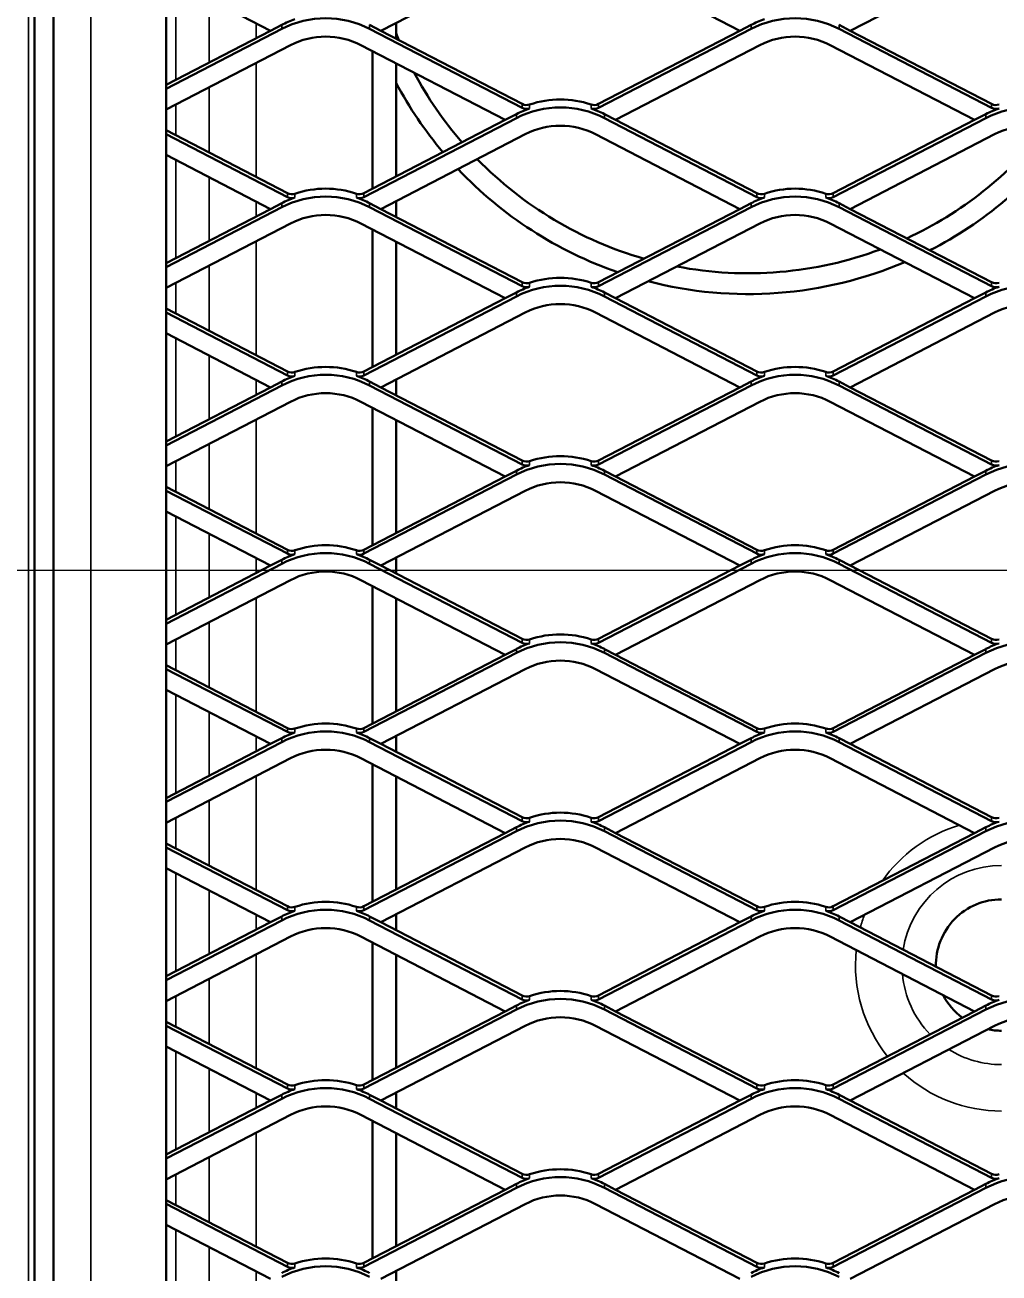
# Model space of a CAD drawing. Header units: millimetres. Extents: x 0 to 1485, y 0 to 1050.
# Drawn here: x 117.7 to 221.4, y 553.2 to 686.2 of the extents above; entities that cross this region are included whole.
import ezdxf

# ---------------------------------------------------------------- set-up
doc = ezdxf.new("R2010")
doc.units = ezdxf.units.MM
doc.header["$LTSCALE"] = 2.5
for name, color, linetype, lineweight in [('Detailumgrenzung (ISO)', 7, 'Continuous', 25), ('Sichtbar (ISO)', 7, 'Continuous', 50), ('Sichtbar schmal (ISO)', 7, 'Continuous', 35)]:
    doc.layers.add(name, color=color, linetype=linetype, lineweight=lineweight)

# ---------------------------------------------------------------- blocks, each defined once
blk = doc.blocks.new('2DDetail0')
at = {"layer": 'Detailumgrenzung (ISO)', "flags": 128}
blk.add_lwpolyline([(39.304, 251.231), (100.712, 251.231), (100.712, 320.535), (39.304, 320.535), (39.304, 251.231)], dxfattribs=at)

msp = doc.modelspace()

# ---------------------------------------------------------------- linework, layer by layer
at = {"layer": 'Sichtbar (ISO)'}
for p, q in [((118.7145, 397.0145), (118.7145, 775.0145)), ((120.7145, 400.0145), (120.7145, 772.0145)), ((132.7145, 412.0145), (132.7145, 760.0145)), ((170.9681, 693.5437), (155.5888, 685.5751)), ((193.8402, 685.5751), (178.461, 693.5437)), ((220.9681, 693.5437), (205.5888, 685.5751)), ((143.8402, 685.5751), (132.7145, 691.3398)), ((157.2145, 684.7327), (157.2145, 686.4175)), ((145.0314, 685.7713), (132.7145, 679.3894)), ((143.8402, 685.5751), (132.7145, 679.8104)), ((145.0314, 686.1923), (143.8402, 685.5751)), ((155.5888, 685.5751), (154.3976, 686.1923)), ((170.6462, 677.3522), (154.3976, 685.7713)), ((170.6462, 677.7732), (155.5888, 685.5751)), ((195.0314, 685.7713), (178.7828, 677.3522)), ((193.8402, 685.5751), (178.7828, 677.7732)), ((195.0314, 686.1923), (193.8402, 685.5751)), ((205.5888, 685.5751), (204.3976, 686.1923)), ((220.6462, 677.3522), (204.3976, 685.7713)), ((220.6462, 677.7732), (205.5888, 685.5751)), ((132.7145, 677.1765), (145.9681, 684.0437)), ((153.461, 684.0437), (168.8402, 676.0751)), ((180.5888, 676.0751), (195.9681, 684.0437)), ((203.461, 684.0437), (218.8402, 676.0751)), ((154.7145, 683.3942), (154.7145, 668.756)), ((157.2145, 670.0513), (157.2145, 682.0989)), ((153.7828, 667.8522), (170.0314, 676.2713)), ((168.8402, 676.0751), (153.7828, 668.2732)), ((170.0314, 676.6923), (168.8402, 676.0751)), ((180.5888, 676.0751), (179.3976, 676.6923)), ((179.3976, 676.2713), (195.6462, 667.8522)), ((195.6462, 668.2732), (180.5888, 676.0751)), ((203.7828, 667.8522), (220.0314, 676.2713)), ((218.8402, 676.0751), (203.7828, 668.2732)), ((220.0314, 676.6923), (218.8402, 676.0751)), ((145.6462, 668.2732), (132.7145, 674.9737)), ((132.7145, 674.5526), (145.6462, 667.8522)), ((170.9681, 674.5437), (155.5888, 666.5751)), ((193.8402, 666.5751), (178.461, 674.5437)), ((220.9681, 674.5437), (205.5888, 666.5751)), ((143.8402, 666.5751), (132.7145, 672.3398)), ((145.0314, 666.7713), (132.7145, 660.3894)), ((143.8402, 666.5751), (132.7145, 660.8104)), ((145.0314, 667.1923), (143.8402, 666.5751)), ((155.5888, 666.5751), (154.3976, 667.1923)), ((170.6462, 658.3522), (154.3976, 666.7713)), ((170.6462, 658.7732), (155.5888, 666.5751)), ((157.2145, 665.7327), (157.2145, 667.4175)), ((195.0314, 666.7713), (178.7828, 658.3522)), ((193.8402, 666.5751), (178.7828, 658.7732)), ((195.0314, 667.1923), (193.8402, 666.5751)), ((205.5888, 666.5751), (204.3976, 667.1923)), ((220.6462, 658.3522), (204.3976, 666.7713)), ((220.6462, 658.7732), (205.5888, 666.5751)), ((132.7145, 658.1765), (145.9681, 665.0437)), ((153.461, 665.0437), (168.8402, 657.0751)), ((180.5888, 657.0751), (195.9681, 665.0437)), ((203.461, 665.0437), (218.8402, 657.0751)), ((154.7145, 664.3942), (154.7145, 649.756)), ((157.2145, 651.0513), (157.2145, 663.0989)), ((153.7828, 648.8522), (170.0314, 657.2713)), ((168.8402, 657.0751), (153.7828, 649.2732)), ((170.0314, 657.6923), (168.8402, 657.0751)), ((180.5888, 657.0751), (179.3976, 657.6923)), ((179.3976, 657.2713), (195.6462, 648.8522)), ((195.6462, 649.2732), (180.5888, 657.0751)), ((203.7828, 648.8522), (220.0314, 657.2713)), ((218.8402, 657.0751), (203.7828, 649.2732)), ((220.0314, 657.6923), (218.8402, 657.0751)), ((145.6462, 649.2732), (132.7145, 655.9737)), ((132.7145, 655.5526), (145.6462, 648.8522)), ((170.9681, 655.5437), (155.5888, 647.5751)), ((193.8402, 647.5751), (178.461, 655.5437)), ((220.9681, 655.5437), (205.5888, 647.5751)), ((143.8402, 647.5751), (132.7145, 653.3398)), ((145.0314, 647.7713), (132.7145, 641.3894)), ((145.0314, 648.1923), (143.8402, 647.5751)), ((155.5888, 647.5751), (154.3976, 648.1923)), ((170.6462, 639.3522), (154.3976, 647.7713)), ((157.2145, 646.7327), (157.2145, 648.4175)), ((195.0314, 647.7713), (178.7828, 639.3522)), ((195.0314, 648.1923), (193.8402, 647.5751)), ((205.5888, 647.5751), (204.3976, 648.1923)), ((220.6462, 639.3522), (204.3976, 647.7713)), ((143.8402, 647.5751), (132.7145, 641.8104)), ((170.6462, 639.7732), (155.5888, 647.5751)), ((193.8402, 647.5751), (178.7828, 639.7732)), ((220.6462, 639.7732), (205.5888, 647.5751)), ((132.7145, 639.1765), (145.9681, 646.0437)), ((153.461, 646.0437), (168.8402, 638.0751)), ((154.7145, 645.3942), (154.7145, 630.756)), ((180.5888, 638.0751), (195.9681, 646.0437)), ((203.461, 646.0437), (218.8402, 638.0751)), ((157.2145, 632.0513), (157.2145, 644.0989)), ((170.0314, 638.6923), (168.8402, 638.0751)), ((180.5888, 638.0751), (179.3976, 638.6923)), ((220.0314, 638.6923), (218.8402, 638.0751)), ((153.7828, 629.8522), (170.0314, 638.2713)), ((168.8402, 638.0751), (153.7828, 630.2732)), ((179.3976, 638.2713), (195.6462, 629.8522)), ((195.6462, 630.2732), (180.5888, 638.0751)), ((203.7828, 629.8522), (220.0314, 638.2713)), ((218.8402, 638.0751), (203.7828, 630.2732)), ((145.6462, 630.2732), (132.7145, 636.9737)), ((132.7145, 636.5526), (145.6462, 629.8522)), ((170.9681, 636.5437), (155.5888, 628.5751)), ((193.8402, 628.5751), (178.461, 636.5437)), ((220.9681, 636.5437), (205.5888, 628.5751)), ((143.8402, 628.5751), (132.7145, 634.3398)), ((145.0314, 629.1923), (143.8402, 628.5751)), ((155.5888, 628.5751), (154.3976, 629.1923)), ((157.2145, 627.7327), (157.2145, 629.4175)), ((195.0314, 629.1923), (193.8402, 628.5751)), ((205.5888, 628.5751), (204.3976, 629.1923)), ((145.0314, 628.7713), (132.7145, 622.3894)), ((143.8402, 628.5751), (132.7145, 622.8104)), ((170.6462, 620.3522), (154.3976, 628.7713)), ((170.6462, 620.7732), (155.5888, 628.5751)), ((195.0314, 628.7713), (178.7828, 620.3522)), ((193.8402, 628.5751), (178.7828, 620.7732)), ((220.6462, 620.3522), (204.3976, 628.7713)), ((220.6462, 620.7732), (205.5888, 628.5751)), ((132.7145, 620.1765), (145.9681, 627.0437)), ((153.461, 627.0437), (168.8402, 619.0751)), ((180.5888, 619.0751), (195.9681, 627.0437)), ((203.461, 627.0437), (218.8402, 619.0751)), ((154.7145, 626.3942), (154.7145, 611.756)), ((157.2145, 613.0513), (157.2145, 625.0989)), ((153.7828, 610.8522), (170.0314, 619.2713)), ((168.8402, 619.0751), (153.7828, 611.2732)), ((170.0314, 619.6923), (168.8402, 619.0751)), ((180.5888, 619.0751), (179.3976, 619.6923)), ((179.3976, 619.2713), (195.6462, 610.8522)), ((195.6462, 611.2732), (180.5888, 619.0751)), ((203.7828, 610.8522), (220.0314, 619.2713)), ((218.8402, 619.0751), (203.7828, 611.2732)), ((220.0314, 619.6923), (218.8402, 619.0751)), ((145.6462, 611.2732), (132.7145, 617.9737)), ((132.7145, 617.5526), (145.6462, 610.8522)), ((170.9681, 617.5437), (155.5888, 609.5751)), ((193.8402, 609.5751), (178.461, 617.5437)), ((220.9681, 617.5437), (205.5888, 609.5751)), ((143.8402, 609.5751), (132.7145, 615.3398)), ((145.0314, 609.7713), (132.7145, 603.3894)), ((143.8402, 609.5751), (132.7145, 603.8104)), ((145.0314, 610.1923), (143.8402, 609.5751)), ((155.5888, 609.5751), (154.3976, 610.1923)), ((170.6462, 601.3522), (154.3976, 609.7713)), ((170.6462, 601.7732), (155.5888, 609.5751)), ((157.2145, 608.7327), (157.2145, 610.4175)), ((195.0314, 609.7713), (178.7828, 601.3522)), ((193.8402, 609.5751), (178.7828, 601.7732)), ((195.0314, 610.1923), (193.8402, 609.5751)), ((205.5888, 609.5751), (204.3976, 610.1923)), ((220.6462, 601.3522), (204.3976, 609.7713)), ((220.6462, 601.7732), (205.5888, 609.5751)), ((132.7145, 601.1765), (145.9681, 608.0437)), ((153.461, 608.0437), (168.8402, 600.0751)), ((180.5888, 600.0751), (195.9681, 608.0437)), ((203.461, 608.0437), (218.8402, 600.0751)), ((154.7145, 607.3942), (154.7145, 592.756)), ((157.2145, 594.0513), (157.2145, 606.0989)), ((153.7828, 591.8522), (170.0314, 600.2713)), ((168.8402, 600.0751), (153.7828, 592.2732)), ((170.0314, 600.6923), (168.8402, 600.0751)), ((180.5888, 600.0751), (179.3976, 600.6923)), ((179.3976, 600.2713), (195.6462, 591.8522)), ((195.6462, 592.2732), (180.5888, 600.0751)), ((203.7828, 591.8522), (220.0314, 600.2713)), ((218.8402, 600.0751), (203.7828, 592.2732)), ((220.0314, 600.6923), (218.8402, 600.0751)), ((145.6462, 592.2732), (132.7145, 598.9737)), ((132.7145, 598.5526), (145.6462, 591.8522)), ((170.9681, 598.5437), (155.5888, 590.5751)), ((193.8402, 590.5751), (178.461, 598.5437)), ((220.9681, 598.5437), (205.5888, 590.5751)), ((143.8402, 590.5751), (132.7145, 596.3398)), ((145.0314, 590.7713), (132.7145, 584.3894)), ((143.8402, 590.5751), (132.7145, 584.8104)), ((145.0314, 591.1923), (143.8402, 590.5751)), ((155.5888, 590.5751), (154.3976, 591.1923)), ((170.6462, 582.3522), (154.3976, 590.7713)), ((170.6462, 582.7732), (155.5888, 590.5751)), ((157.2145, 589.7327), (157.2145, 591.4175)), ((195.0314, 590.7713), (178.7828, 582.3522)), ((193.8402, 590.5751), (178.7828, 582.7732)), ((195.0314, 591.1923), (193.8402, 590.5751)), ((205.5888, 590.5751), (204.3976, 591.1923)), ((220.6462, 582.3522), (204.3976, 590.7713)), ((220.6462, 582.7732), (205.5888, 590.5751)), ((132.7145, 582.1765), (145.9681, 589.0437)), ((153.461, 589.0437), (168.8402, 581.0751)), ((154.7145, 588.3942), (154.7145, 573.756)), ((180.5888, 581.0751), (195.9681, 589.0437)), ((203.461, 589.0437), (218.8402, 581.0751)), ((157.2145, 575.0513), (157.2145, 587.0989)), ((153.7828, 572.8522), (170.0314, 581.2713)), ((170.0314, 581.6923), (168.8402, 581.0751)), ((180.5888, 581.0751), (179.3976, 581.6923)), ((179.3976, 581.2713), (195.6462, 572.8522)), ((203.7828, 572.8522), (220.0314, 581.2713)), ((220.0314, 581.6923), (218.8402, 581.0751)), ((145.6462, 573.2732), (132.7145, 579.9737)), ((168.8402, 581.0751), (153.7828, 573.2732)), ((195.6462, 573.2732), (180.5888, 581.0751)), ((218.8402, 581.0751), (203.7828, 573.2732)), ((132.7145, 579.5526), (145.6462, 572.8522)), ((170.9681, 579.5437), (155.5888, 571.5751)), ((193.8402, 571.5751), (178.461, 579.5437)), ((220.9681, 579.5437), (205.5888, 571.5751)), ((143.8402, 571.5751), (132.7145, 577.3398)), ((145.0314, 572.1923), (143.8402, 571.5751)), ((155.5888, 571.5751), (154.3976, 572.1923)), ((157.2145, 570.7327), (157.2145, 572.4175)), ((195.0314, 572.1923), (193.8402, 571.5751)), ((205.5888, 571.5751), (204.3976, 572.1923)), ((145.0314, 571.7713), (132.7145, 565.3894)), ((143.8402, 571.5751), (132.7145, 565.8104)), ((170.6462, 563.3522), (154.3976, 571.7713)), ((170.6462, 563.7732), (155.5888, 571.5751)), ((195.0314, 571.7713), (178.7828, 563.3522)), ((193.8402, 571.5751), (178.7828, 563.7732)), ((220.6462, 563.3522), (204.3976, 571.7713)), ((220.6462, 563.7732), (205.5888, 571.5751)), ((132.7145, 563.1765), (145.9681, 570.0437)), ((153.461, 570.0437), (168.8402, 562.0751)), ((154.7145, 569.3942), (154.7145, 554.756)), ((180.5888, 562.0751), (195.9681, 570.0437)), ((203.461, 570.0437), (218.8402, 562.0751)), ((157.2145, 556.0513), (157.2145, 568.0989)), ((170.0314, 562.6923), (168.8402, 562.0751)), ((180.5888, 562.0751), (179.3976, 562.6923)), ((220.0314, 562.6923), (218.8402, 562.0751)), ((153.7828, 553.8522), (170.0314, 562.2713)), ((168.8402, 562.0751), (153.7828, 554.2732)), ((179.3976, 562.2713), (195.6462, 553.8522)), ((195.6462, 554.2732), (180.5888, 562.0751)), ((203.7828, 553.8522), (220.0314, 562.2713)), ((218.8402, 562.0751), (203.7828, 554.2732)), ((145.6462, 554.2732), (132.7145, 560.9737)), ((132.7145, 560.5526), (145.6462, 553.8522)), ((170.9681, 560.5437), (155.5888, 552.5751)), ((193.8402, 552.5751), (178.461, 560.5437)), ((220.9681, 560.5437), (205.5888, 552.5751)), ((143.8402, 552.5751), (132.7145, 558.3398)), ((157.2145, 551.7327), (157.2145, 553.4175))]:
    msp.add_line(p, q, dxfattribs=at)
for centre, radius, start, end in [((194.7145, 700.0145), 40.2831, 201.422485, 202.525348), ((194.7145, 700.0145), 40.2831, 208.011246, 220.814752), ((194.7145, 700.0145), 42.5, 208.072487, 220.102435), ((194.7145, 700.0145), 40.2831, 294.812935, 322.080854), ((194.7145, 700.0145), 42.5, 297.096278, 323.006083), ((194.7145, 700.0145), 40.2831, 224.261255, 254.031377), ((194.7145, 700.0145), 42.5, 223.356997, 250.952451), ((194.7145, 700.0145), 40.2831, 259.122167, 290.471868), ((194.7145, 700.0145), 42.5, 255.477869, 293.121498), ((221.7145, 586.0145), 7, 90, 181.382597), ((221.7145, 586.0145), 7, 207.23916, 233.342866), ((221.7145, 586.0145), 7, 257.898115, 270)]:
    msp.add_arc(centre, radius, start, end, dxfattribs=at)
for centre, major_axis, start_param, end_param in [((149.7145, 677.1336), (-10, 0), 4.22501539, 5.19976257), ((149.7145, 677.5547), (-10, 0), 5.04580489, 5.19976257), ((199.7145, 677.1336), (-10, 0), 4.22501539, 5.19976257), ((199.7145, 677.5547), (-10, 0), 5.04580489, 5.19976257), ((149.7145, 677.1336), (8, 0), 1.08342274, 2.05816992), ((199.7145, 677.1336), (8, 0), 1.08342274, 2.05816992), ((174.7145, 668.4757), (-10, 0), 4.37897307, 5.04580489), ((174.7145, 667.6336), (10, 0), 1.08342274, 2.05816992), ((174.7145, 668.0547), (-10, 0), 5.04580489, 5.19976257), ((171.1145, 678.637), (-1, 0), 1.08342274, 1.90421224), ((171.1145, 678.216), (-1, 0), 1.08342274, 1.90421224), ((178.3145, 678.637), (-1, 0), 1.23738042, 2.05816992), ((178.3145, 678.216), (-1, 0), 1.23738042, 2.05816992), ((174.7145, 668.0547), (-10, 0), 4.22501539, 4.37897307), ((224.7145, 667.6336), (10, 0), 1.08342274, 2.05816992), ((224.7145, 668.0547), (-10, 0), 5.04580489, 5.19976257), ((221.1145, 678.637), (-1, 0), 1.08342274, 1.90421224), ((221.1145, 678.216), (-1, 0), 1.08342274, 1.90421224), ((174.7145, 667.6336), (-8, 0), 4.22501539, 5.19976257), ((224.7145, 667.6336), (-8, 0), 4.22501539, 5.19976257), ((149.7145, 658.1336), (-10, 0), 4.22501539, 5.19976257), ((149.7145, 658.5547), (-10, 0), 5.04580489, 5.19976257), ((146.1145, 669.137), (-1, 0), 1.08342274, 1.90421224), ((146.1145, 668.716), (1, 0), 4.22501539, 5.04580489), ((149.7145, 658.9757), (-10, 0), 4.37897307, 5.04580489), ((153.3145, 669.137), (-1, 0), 1.23738042, 2.05816992), ((153.3145, 668.716), (1, 0), 4.37897307, 5.19976257), ((149.7145, 658.5547), (-10, 0), 4.22501539, 4.37897307), ((199.7145, 658.1336), (-10, 0), 4.22501539, 5.19976257), ((199.7145, 658.5547), (-10, 0), 5.04580489, 5.19976257), ((196.1145, 669.137), (-1, 0), 1.08342274, 1.90421224), ((196.1145, 668.716), (1, 0), 4.22501539, 5.04580489), ((199.7145, 658.9757), (-10, 0), 4.37897307, 5.04580489), ((203.3145, 669.137), (-1, 0), 1.23738042, 2.05816992), ((203.3145, 668.716), (1, 0), 4.37897307, 5.19976257), ((199.7145, 658.5547), (-10, 0), 4.22501539, 4.37897307), ((149.7145, 658.1336), (8, 0), 1.08342274, 2.05816992), ((199.7145, 658.1336), (8, 0), 1.08342274, 2.05816992), ((174.7145, 648.6336), (10, 0), 1.08342274, 2.05816992), ((171.1145, 659.637), (-1, 0), 1.08342274, 1.90421224), ((171.1145, 659.216), (-1, 0), 1.08342274, 1.90421224), ((174.7145, 649.4757), (-10, 0), 4.37897307, 5.04580489), ((178.3145, 659.637), (-1, 0), 1.23738042, 2.05816992), ((178.3145, 659.216), (-1, 0), 1.23738042, 2.05816992), ((224.7145, 648.6336), (10, 0), 1.08342274, 2.05816992), ((221.1145, 659.637), (-1, 0), 1.08342274, 1.90421224), ((221.1145, 659.216), (-1, 0), 1.08342274, 1.90421224), ((174.7145, 649.0547), (-10, 0), 5.04580489, 5.19976257), ((174.7145, 649.0547), (-10, 0), 4.22501539, 4.37897307), ((224.7145, 649.0547), (-10, 0), 5.04580489, 5.19976257), ((174.7145, 648.6336), (-8, 0), 4.22501539, 5.19976257), ((224.7145, 648.6336), (-8, 0), 4.22501539, 5.19976257), ((149.7145, 639.1336), (-10, 0), 4.22501539, 5.19976257), ((146.1145, 650.137), (-1, 0), 1.08342274, 1.90421224), ((149.7145, 639.9757), (-10, 0), 4.37897307, 5.04580489), ((153.3145, 650.137), (-1, 0), 1.23738042, 2.05816992), ((199.7145, 639.1336), (-10, 0), 4.22501539, 5.19976257), ((196.1145, 650.137), (-1, 0), 1.08342274, 1.90421224), ((199.7145, 639.9757), (-10, 0), 4.37897307, 5.04580489), ((203.3145, 650.137), (-1, 0), 1.23738042, 2.05816992), ((149.7145, 639.5547), (-10, 0), 5.04580489, 5.19976257), ((146.1145, 649.716), (1, 0), 4.22501539, 5.04580489), ((153.3145, 649.716), (1, 0), 4.37897307, 5.19976257), ((149.7145, 639.5547), (-10, 0), 4.22501539, 4.37897307), ((199.7145, 639.5547), (-10, 0), 5.04580489, 5.19976257), ((196.1145, 649.716), (1, 0), 4.22501539, 5.04580489), ((203.3145, 649.716), (1, 0), 4.37897307, 5.19976257), ((199.7145, 639.5547), (-10, 0), 4.22501539, 4.37897307), ((149.7145, 639.1336), (8, 0), 1.08342274, 2.05816992), ((199.7145, 639.1336), (8, 0), 1.08342274, 2.05816992), ((174.7145, 629.6336), (10, 0), 1.08342274, 2.05816992), ((171.1145, 640.637), (-1, 0), 1.08342274, 1.90421224), ((174.7145, 630.4757), (-10, 0), 4.37897307, 5.04580489), ((178.3145, 640.637), (-1, 0), 1.23738042, 2.05816992), ((224.7145, 629.6336), (10, 0), 1.08342274, 2.05816992), ((221.1145, 640.637), (-1, 0), 1.08342274, 1.90421224), ((174.7145, 630.0547), (-10, 0), 5.04580489, 5.19976257), ((171.1145, 640.216), (-1, 0), 1.08342274, 1.90421224), ((178.3145, 640.216), (-1, 0), 1.23738042, 2.05816992), ((174.7145, 630.0547), (-10, 0), 4.22501539, 4.37897307), ((224.7145, 630.0547), (-10, 0), 5.04580489, 5.19976257), ((221.1145, 640.216), (-1, 0), 1.08342274, 1.90421224), ((174.7145, 629.6336), (-8, 0), 4.22501539, 5.19976257), ((224.7145, 629.6336), (-8, 0), 4.22501539, 5.19976257), ((149.7145, 620.9757), (-10, 0), 4.37897307, 5.04580489), ((199.7145, 620.9757), (-10, 0), 4.37897307, 5.04580489), ((149.7145, 620.1336), (-10, 0), 4.22501539, 5.19976257), ((149.7145, 620.5547), (-10, 0), 5.04580489, 5.19976257), ((146.1145, 631.137), (-1, 0), 1.08342274, 1.90421224), ((146.1145, 630.716), (1, 0), 4.22501539, 5.04580489), ((153.3145, 631.137), (-1, 0), 1.23738042, 2.05816992), ((153.3145, 630.716), (1, 0), 4.37897307, 5.19976257), ((149.7145, 620.5547), (-10, 0), 4.22501539, 4.37897307), ((199.7145, 620.1336), (-10, 0), 4.22501539, 5.19976257), ((199.7145, 620.5547), (-10, 0), 5.04580489, 5.19976257), ((196.1145, 631.137), (-1, 0), 1.08342274, 1.90421224), ((196.1145, 630.716), (1, 0), 4.22501539, 5.04580489), ((203.3145, 631.137), (-1, 0), 1.23738042, 2.05816992), ((203.3145, 630.716), (1, 0), 4.37897307, 5.19976257), ((199.7145, 620.5547), (-10, 0), 4.22501539, 4.37897307), ((149.7145, 620.1336), (8, 0), 1.08342274, 2.05816992), ((199.7145, 620.1336), (8, 0), 1.08342274, 2.05816992), ((174.7145, 611.4757), (-10, 0), 4.37897307, 5.04580489), ((174.7145, 610.6336), (10, 0), 1.08342274, 2.05816992), ((174.7145, 611.0547), (-10, 0), 5.04580489, 5.19976257), ((171.1145, 621.637), (-1, 0), 1.08342274, 1.90421224), ((171.1145, 621.216), (-1, 0), 1.08342274, 1.90421224), ((178.3145, 621.637), (-1, 0), 1.23738042, 2.05816992), ((178.3145, 621.216), (-1, 0), 1.23738042, 2.05816992), ((174.7145, 611.0547), (-10, 0), 4.22501539, 4.37897307), ((224.7145, 610.6336), (10, 0), 1.08342274, 2.05816992), ((224.7145, 611.0547), (-10, 0), 5.04580489, 5.19976257), ((221.1145, 621.637), (-1, 0), 1.08342274, 1.90421224), ((221.1145, 621.216), (-1, 0), 1.08342274, 1.90421224), ((174.7145, 610.6336), (-8, 0), 4.22501539, 5.19976257), ((224.7145, 610.6336), (-8, 0), 4.22501539, 5.19976257), ((149.7145, 601.9757), (-10, 0), 4.37897307, 5.04580489), ((199.7145, 601.9757), (-10, 0), 4.37897307, 5.04580489), ((149.7145, 601.1336), (-10, 0), 4.22501539, 5.19976257), ((149.7145, 601.5547), (-10, 0), 5.04580489, 5.19976257), ((146.1145, 612.137), (-1, 0), 1.08342274, 1.90421224), ((146.1145, 611.716), (1, 0), 4.22501539, 5.04580489), ((153.3145, 612.137), (-1, 0), 1.23738042, 2.05816992), ((153.3145, 611.716), (1, 0), 4.37897307, 5.19976257), ((149.7145, 601.5547), (-10, 0), 4.22501539, 4.37897307), ((199.7145, 601.1336), (-10, 0), 4.22501539, 5.19976257), ((199.7145, 601.5547), (-10, 0), 5.04580489, 5.19976257), ((196.1145, 612.137), (-1, 0), 1.08342274, 1.90421224), ((196.1145, 611.716), (1, 0), 4.22501539, 5.04580489), ((203.3145, 612.137), (-1, 0), 1.23738042, 2.05816992), ((203.3145, 611.716), (1, 0), 4.37897307, 5.19976257), ((199.7145, 601.5547), (-10, 0), 4.22501539, 4.37897307), ((149.7145, 601.1336), (8, 0), 1.08342274, 2.05816992), ((199.7145, 601.1336), (8, 0), 1.08342274, 2.05816992), ((174.7145, 591.6336), (10, 0), 1.08342274, 2.05816992), ((174.7145, 592.0547), (-10, 0), 5.04580489, 5.19976257), ((171.1145, 602.637), (-1, 0), 1.08342274, 1.90421224), ((171.1145, 602.216), (-1, 0), 1.08342274, 1.90421224), ((174.7145, 592.4757), (-10, 0), 4.37897307, 5.04580489), ((178.3145, 602.637), (-1, 0), 1.23738042, 2.05816992), ((178.3145, 602.216), (-1, 0), 1.23738042, 2.05816992), ((174.7145, 592.0547), (-10, 0), 4.22501539, 4.37897307), ((224.7145, 591.6336), (10, 0), 1.08342274, 2.05816992), ((224.7145, 592.0547), (-10, 0), 5.04580489, 5.19976257), ((221.1145, 602.637), (-1, 0), 1.08342274, 1.90421224), ((221.1145, 602.216), (-1, 0), 1.08342274, 1.90421224), ((174.7145, 591.6336), (-8, 0), 4.22501539, 5.19976257), ((224.7145, 591.6336), (-8, 0), 4.22501539, 5.19976257), ((149.7145, 582.1336), (-10, 0), 4.22501539, 5.19976257), ((146.1145, 593.137), (-1, 0), 1.08342274, 1.90421224), ((146.1145, 592.716), (1, 0), 4.22501539, 5.04580489), ((149.7145, 582.9757), (-10, 0), 4.37897307, 5.04580489), ((153.3145, 593.137), (-1, 0), 1.23738042, 2.05816992), ((153.3145, 592.716), (1, 0), 4.37897307, 5.19976257), ((199.7145, 582.1336), (-10, 0), 4.22501539, 5.19976257), ((196.1145, 593.137), (-1, 0), 1.08342274, 1.90421224), ((196.1145, 592.716), (1, 0), 4.22501539, 5.04580489), ((199.7145, 582.9757), (-10, 0), 4.37897307, 5.04580489), ((203.3145, 593.137), (-1, 0), 1.23738042, 2.05816992), ((203.3145, 592.716), (1, 0), 4.37897307, 5.19976257), ((149.7145, 582.5547), (-10, 0), 5.04580489, 5.19976257), ((149.7145, 582.5547), (-10, 0), 4.22501539, 4.37897307), ((199.7145, 582.5547), (-10, 0), 5.04580489, 5.19976257), ((199.7145, 582.5547), (-10, 0), 4.22501539, 4.37897307), ((149.7145, 582.1336), (8, 0), 1.08342274, 2.05816992), ((199.7145, 582.1336), (8, 0), 1.08342274, 2.05816992), ((174.7145, 572.6336), (10, 0), 1.08342274, 2.05816992), ((171.1145, 583.637), (-1, 0), 1.08342274, 1.90421224), ((174.7145, 573.4757), (-10, 0), 4.37897307, 5.04580489), ((178.3145, 583.637), (-1, 0), 1.23738042, 2.05816992), ((224.7145, 572.6336), (10, 0), 1.08342274, 2.05816992), ((221.1145, 583.637), (-1, 0), 1.08342274, 1.90421224), ((174.7145, 573.0547), (-10, 0), 5.04580489, 5.19976257), ((171.1145, 583.216), (-1, 0), 1.08342274, 1.90421224), ((178.3145, 583.216), (-1, 0), 1.23738042, 2.05816992), ((174.7145, 573.0547), (-10, 0), 4.22501539, 4.37897307), ((224.7145, 573.0547), (-10, 0), 5.04580489, 5.19976257), ((221.1145, 583.216), (-1, 0), 1.08342274, 1.90421224), ((174.7145, 572.6336), (-8, 0), 4.22501539, 5.19976257), ((224.7145, 572.6336), (-8, 0), 4.22501539, 5.19976257), ((149.7145, 563.1336), (-10, 0), 4.22501539, 5.19976257), ((146.1145, 574.137), (-1, 0), 1.08342274, 1.90421224), ((149.7145, 563.9757), (-10, 0), 4.37897307, 5.04580489), ((153.3145, 574.137), (-1, 0), 1.23738042, 2.05816992), ((199.7145, 563.1336), (-10, 0), 4.22501539, 5.19976257), ((196.1145, 574.137), (-1, 0), 1.08342274, 1.90421224), ((199.7145, 563.9757), (-10, 0), 4.37897307, 5.04580489), ((203.3145, 574.137), (-1, 0), 1.23738042, 2.05816992), ((149.7145, 563.5547), (-10, 0), 5.04580489, 5.19976257), ((146.1145, 573.716), (1, 0), 4.22501539, 5.04580489), ((153.3145, 573.716), (1, 0), 4.37897307, 5.19976257), ((149.7145, 563.5547), (-10, 0), 4.22501539, 4.37897307), ((199.7145, 563.5547), (-10, 0), 5.04580489, 5.19976257), ((196.1145, 573.716), (1, 0), 4.22501539, 5.04580489), ((203.3145, 573.716), (1, 0), 4.37897307, 5.19976257), ((199.7145, 563.5547), (-10, 0), 4.22501539, 4.37897307), ((149.7145, 563.1336), (8, 0), 1.08342274, 2.05816992), ((199.7145, 563.1336), (8, 0), 1.08342274, 2.05816992), ((174.7145, 554.4757), (-10, 0), 4.37897307, 5.04580489), ((174.7145, 553.6336), (10, 0), 1.08342274, 2.05816992), ((174.7145, 554.0547), (-10, 0), 5.04580489, 5.19976257), ((171.1145, 564.637), (-1, 0), 1.08342274, 1.90421224), ((171.1145, 564.216), (-1, 0), 1.08342274, 1.90421224), ((178.3145, 564.637), (-1, 0), 1.23738042, 2.05816992), ((178.3145, 564.216), (-1, 0), 1.23738042, 2.05816992), ((174.7145, 554.0547), (-10, 0), 4.22501539, 4.37897307), ((224.7145, 553.6336), (10, 0), 1.08342274, 2.05816992), ((224.7145, 554.0547), (-10, 0), 5.04580489, 5.19976257), ((221.1145, 564.637), (-1, 0), 1.08342274, 1.90421224), ((221.1145, 564.216), (-1, 0), 1.08342274, 1.90421224), ((174.7145, 553.6336), (-8, 0), 4.22501539, 5.19976257), ((224.7145, 553.6336), (-8, 0), 4.22501539, 5.19976257), ((149.7145, 544.9757), (-10, 0), 4.37897307, 5.04580489), ((199.7145, 544.9757), (-10, 0), 4.37897307, 5.04580489), ((149.7145, 544.1336), (-10, 0), 4.22501539, 5.19976257), ((149.7145, 544.5547), (-10, 0), 5.04580489, 5.19976257), ((146.1145, 555.137), (-1, 0), 1.08342274, 1.90421224), ((146.1145, 554.716), (1, 0), 4.22501539, 5.04580489), ((153.3145, 555.137), (-1, 0), 1.23738042, 2.05816992), ((153.3145, 554.716), (1, 0), 4.37897307, 5.19976257), ((149.7145, 544.5547), (-10, 0), 4.22501539, 4.37897307), ((199.7145, 544.1336), (-10, 0), 4.22501539, 5.19976257), ((199.7145, 544.5547), (-10, 0), 5.04580489, 5.19976257), ((196.1145, 555.137), (-1, 0), 1.08342274, 1.90421224), ((196.1145, 554.716), (1, 0), 4.22501539, 5.04580489), ((203.3145, 555.137), (-1, 0), 1.23738042, 2.05816992), ((203.3145, 554.716), (1, 0), 4.37897307, 5.19976257), ((199.7145, 544.5547), (-10, 0), 4.22501539, 4.37897307)]:
    msp.add_ellipse(centre, major_axis=major_axis, ratio=0.97758819, start_param=start_param, end_param=end_param, dxfattribs=at)
at = {"layer": 'Sichtbar schmal (ISO)'}
for p, q in [((118.0501, 396.3501), (118.0501, 775.679)), ((124.7145, 404.0145), (124.7145, 768.0145)), ((133.7394, 680.3414), (133.7394, 690.8088)), ((137.3152, 688.956), (137.3152, 682.1942)), ((142.2962, 684.7751), (142.2962, 686.3752)), ((145.0314, 685.7713), (145.0314, 686.1923)), ((154.3976, 685.7713), (154.3976, 686.1923)), ((195.0314, 685.7713), (195.0314, 686.1923)), ((204.3976, 685.7713), (204.3976, 686.1923)), ((142.2962, 670.009), (142.2962, 682.1412)), ((137.3152, 679.5603), (137.3152, 672.5899)), ((133.7394, 674.4426), (133.7394, 677.7076)), ((170.6462, 677.3522), (170.6462, 677.7732)), ((171.4418, 677.2922), (171.4418, 677.7133)), ((177.9872, 677.2922), (177.9872, 677.7133)), ((178.7828, 677.3522), (178.7828, 677.7732)), ((220.6462, 677.3522), (220.6462, 677.7732)), ((170.0314, 676.6923), (170.0314, 676.2713)), ((179.3976, 676.6923), (179.3976, 676.2713)), ((220.0314, 676.6923), (220.0314, 676.2713)), ((133.7394, 661.3414), (133.7394, 671.8088)), ((137.3152, 669.956), (137.3152, 663.1942)), ((145.6462, 668.2732), (145.6462, 667.8522)), ((146.4418, 668.2133), (146.4418, 667.7922)), ((152.9872, 668.2133), (152.9872, 667.7922)), ((153.7828, 668.2732), (153.7828, 667.8522)), ((195.6462, 668.2732), (195.6462, 667.8522)), ((196.4418, 668.2133), (196.4418, 667.7922)), ((202.9872, 668.2133), (202.9872, 667.7922)), ((203.7828, 668.2732), (203.7828, 667.8522)), ((142.2962, 665.7751), (142.2962, 667.3752)), ((145.0314, 666.7713), (145.0314, 667.1923)), ((154.3976, 666.7713), (154.3976, 667.1923)), ((195.0314, 666.7713), (195.0314, 667.1923)), ((204.3976, 666.7713), (204.3976, 667.1923)), ((142.2962, 651.009), (142.2962, 663.1412)), ((137.3152, 660.5603), (137.3152, 653.5899)), ((133.7394, 655.4426), (133.7394, 658.7076)), ((170.6462, 658.3522), (170.6462, 658.7732)), ((171.4418, 658.2922), (171.4418, 658.7133)), ((177.9872, 658.2922), (177.9872, 658.7133)), ((178.7828, 658.3522), (178.7828, 658.7732)), ((220.6462, 658.3522), (220.6462, 658.7732)), ((170.0314, 657.6923), (170.0314, 657.2713)), ((179.3976, 657.6923), (179.3976, 657.2713)), ((220.0314, 657.6923), (220.0314, 657.2713)), ((133.7394, 642.3414), (133.7394, 652.8088)), ((137.3152, 650.956), (137.3152, 644.1942)), ((145.6462, 649.2732), (145.6462, 648.8522)), ((146.4418, 649.2133), (146.4418, 648.7922)), ((152.9872, 649.2133), (152.9872, 648.7922)), ((153.7828, 649.2732), (153.7828, 648.8522)), ((195.6462, 649.2732), (195.6462, 648.8522)), ((196.4418, 649.2133), (196.4418, 648.7922)), ((202.9872, 649.2133), (202.9872, 648.7922)), ((203.7828, 649.2732), (203.7828, 648.8522)), ((142.2962, 646.7751), (142.2962, 648.3752)), ((145.0314, 647.7713), (145.0314, 648.1923)), ((154.3976, 647.7713), (154.3976, 648.1923)), ((195.0314, 647.7713), (195.0314, 648.1923)), ((204.3976, 647.7713), (204.3976, 648.1923)), ((142.2962, 632.009), (142.2962, 644.1412)), ((137.3152, 641.5603), (137.3152, 634.5899)), ((170.6462, 639.3522), (170.6462, 639.7732)), ((178.7828, 639.3522), (178.7828, 639.7732)), ((220.6462, 639.3522), (220.6462, 639.7732)), ((133.7394, 636.4426), (133.7394, 639.7076)), ((170.0314, 638.6923), (170.0314, 638.2713)), ((171.4418, 639.2922), (171.4418, 639.7133)), ((177.9872, 639.2922), (177.9872, 639.7133)), ((179.3976, 638.6923), (179.3976, 638.2713)), ((220.0314, 638.6923), (220.0314, 638.2713)), ((133.7394, 623.3414), (133.7394, 633.8088)), ((137.3152, 631.956), (137.3152, 625.1942)), ((142.2962, 627.7751), (142.2962, 629.3752)), ((145.0314, 628.7713), (145.0314, 629.1923)), ((145.6462, 630.2732), (145.6462, 629.8522)), ((146.4418, 630.2133), (146.4418, 629.7922)), ((152.9872, 630.2133), (152.9872, 629.7922)), ((153.7828, 630.2732), (153.7828, 629.8522)), ((154.3976, 628.7713), (154.3976, 629.1923)), ((195.0314, 628.7713), (195.0314, 629.1923)), ((195.6462, 630.2732), (195.6462, 629.8522)), ((196.4418, 630.2133), (196.4418, 629.7922)), ((202.9872, 630.2133), (202.9872, 629.7922)), ((203.7828, 630.2732), (203.7828, 629.8522)), ((204.3976, 628.7713), (204.3976, 629.1923)), ((142.2962, 613.009), (142.2962, 625.1412)), ((137.3152, 622.5603), (137.3152, 615.5899)), ((133.7394, 617.4426), (133.7394, 620.7076)), ((170.6462, 620.3522), (170.6462, 620.7732)), ((171.4418, 620.2922), (171.4418, 620.7133)), ((177.9872, 620.2922), (177.9872, 620.7133)), ((178.7828, 620.3522), (178.7828, 620.7732)), ((220.6462, 620.3522), (220.6462, 620.7732)), ((170.0314, 619.6923), (170.0314, 619.2713)), ((179.3976, 619.6923), (179.3976, 619.2713)), ((220.0314, 619.6923), (220.0314, 619.2713)), ((133.7394, 604.3414), (133.7394, 614.8088)), ((137.3152, 612.956), (137.3152, 606.1942)), ((145.6462, 611.2732), (145.6462, 610.8522)), ((146.4418, 611.2133), (146.4418, 610.7922)), ((152.9872, 611.2133), (152.9872, 610.7922)), ((153.7828, 611.2732), (153.7828, 610.8522)), ((195.6462, 611.2732), (195.6462, 610.8522)), ((196.4418, 611.2133), (196.4418, 610.7922)), ((202.9872, 611.2133), (202.9872, 610.7922)), ((203.7828, 611.2732), (203.7828, 610.8522)), ((142.2962, 608.7751), (142.2962, 610.3752)), ((145.0314, 609.7713), (145.0314, 610.1923)), ((154.3976, 609.7713), (154.3976, 610.1923)), ((195.0314, 609.7713), (195.0314, 610.1923)), ((204.3976, 609.7713), (204.3976, 610.1923)), ((142.2962, 594.009), (142.2962, 606.1412)), ((137.3152, 603.5603), (137.3152, 596.5899)), ((133.7394, 598.4426), (133.7394, 601.7076)), ((170.6462, 601.3522), (170.6462, 601.7732)), ((171.4418, 601.2922), (171.4418, 601.7133)), ((177.9872, 601.2922), (177.9872, 601.7133)), ((178.7828, 601.3522), (178.7828, 601.7732)), ((220.6462, 601.3522), (220.6462, 601.7732)), ((170.0314, 600.6923), (170.0314, 600.2713)), ((179.3976, 600.6923), (179.3976, 600.2713)), ((220.0314, 600.6923), (220.0314, 600.2713)), ((133.7394, 585.3414), (133.7394, 595.8088)), ((137.3152, 593.956), (137.3152, 587.1942)), ((145.6462, 592.2732), (145.6462, 591.8522)), ((146.4418, 592.2133), (146.4418, 591.7922)), ((152.9872, 592.2133), (152.9872, 591.7922)), ((153.7828, 592.2732), (153.7828, 591.8522)), ((195.6462, 592.2732), (195.6462, 591.8522)), ((196.4418, 592.2133), (196.4418, 591.7922)), ((202.9872, 592.2133), (202.9872, 591.7922)), ((203.7828, 592.2732), (203.7828, 591.8522)), ((142.2962, 589.7751), (142.2962, 591.3752)), ((145.0314, 590.7713), (145.0314, 591.1923)), ((154.3976, 590.7713), (154.3976, 591.1923)), ((195.0314, 590.7713), (195.0314, 591.1923)), ((204.3976, 590.7713), (204.3976, 591.1923)), ((142.2962, 575.009), (142.2962, 587.1412)), ((137.3152, 584.5603), (137.3152, 577.5899)), ((133.7394, 579.4426), (133.7394, 582.7076)), ((170.6462, 582.3522), (170.6462, 582.7732)), ((171.4418, 582.2922), (171.4418, 582.7133)), ((177.9872, 582.2922), (177.9872, 582.7133)), ((178.7828, 582.3522), (178.7828, 582.7732)), ((220.6462, 582.3522), (220.6462, 582.7732)), ((170.0314, 581.6923), (170.0314, 581.2713)), ((179.3976, 581.6923), (179.3976, 581.2713)), ((220.0314, 581.6923), (220.0314, 581.2713)), ((133.7394, 566.3414), (133.7394, 576.8088)), ((137.3152, 574.956), (137.3152, 568.1942)), ((145.6462, 573.2732), (145.6462, 572.8522)), ((153.7828, 573.2732), (153.7828, 572.8522)), ((195.6462, 573.2732), (195.6462, 572.8522)), ((203.7828, 573.2732), (203.7828, 572.8522)), ((142.2962, 570.7751), (142.2962, 572.3752)), ((145.0314, 571.7713), (145.0314, 572.1923)), ((146.4418, 573.2133), (146.4418, 572.7922)), ((152.9872, 573.2133), (152.9872, 572.7922)), ((154.3976, 571.7713), (154.3976, 572.1923)), ((195.0314, 571.7713), (195.0314, 572.1923)), ((196.4418, 573.2133), (196.4418, 572.7922)), ((202.9872, 573.2133), (202.9872, 572.7922)), ((204.3976, 571.7713), (204.3976, 572.1923)), ((142.2962, 556.009), (142.2962, 568.1412)), ((137.3152, 565.5603), (137.3152, 558.5899)), ((133.7394, 560.4426), (133.7394, 563.7076)), ((170.0314, 562.6923), (170.0314, 562.2713)), ((170.6462, 563.3522), (170.6462, 563.7732)), ((171.4418, 563.2922), (171.4418, 563.7133)), ((177.9872, 563.2922), (177.9872, 563.7133)), ((178.7828, 563.3522), (178.7828, 563.7732)), ((179.3976, 562.6923), (179.3976, 562.2713)), ((220.0314, 562.6923), (220.0314, 562.2713)), ((220.6462, 563.3522), (220.6462, 563.7732)), ((133.7394, 547.3414), (133.7394, 557.8088)), ((137.3152, 555.956), (137.3152, 549.1942)), ((142.2962, 551.7751), (142.2962, 553.3752)), ((145.6462, 554.2732), (145.6462, 553.8522)), ((146.4418, 554.2133), (146.4418, 553.7922)), ((152.9872, 554.2133), (152.9872, 553.7922)), ((153.7828, 554.2732), (153.7828, 553.8522)), ((195.6462, 554.2732), (195.6462, 553.8522)), ((196.4418, 554.2133), (196.4418, 553.7922)), ((202.9872, 554.2133), (202.9872, 553.7922)), ((203.7828, 554.2732), (203.7828, 553.8522))]:
    msp.add_line(p, q, dxfattribs=at)
for radius, start, end in [(15.5627, 106.783546, 144.871934), (10.6113, 90, 171.123017), (15.5627, 159.923289, 165.113341), (15.5627, 174.126352, 218.742782), (10.6113, 185.151349, 224.169961), (10.6113, 237.992782, 270), (15.5627, 227.701192, 270)]:
    msp.add_arc((221.7145, 586.0145), radius, start, end, dxfattribs=at)

# ---------------------------------------------------------------- block references
at = {"layer": 'Detailumgrenzung (ISO)', "xscale": 2.5, "yscale": 2.5, "zscale": 2.5}
msp.add_blockref('2DDetail0', (0, 0), dxfattribs=at)

doc.saveas('drawing.dxf')
